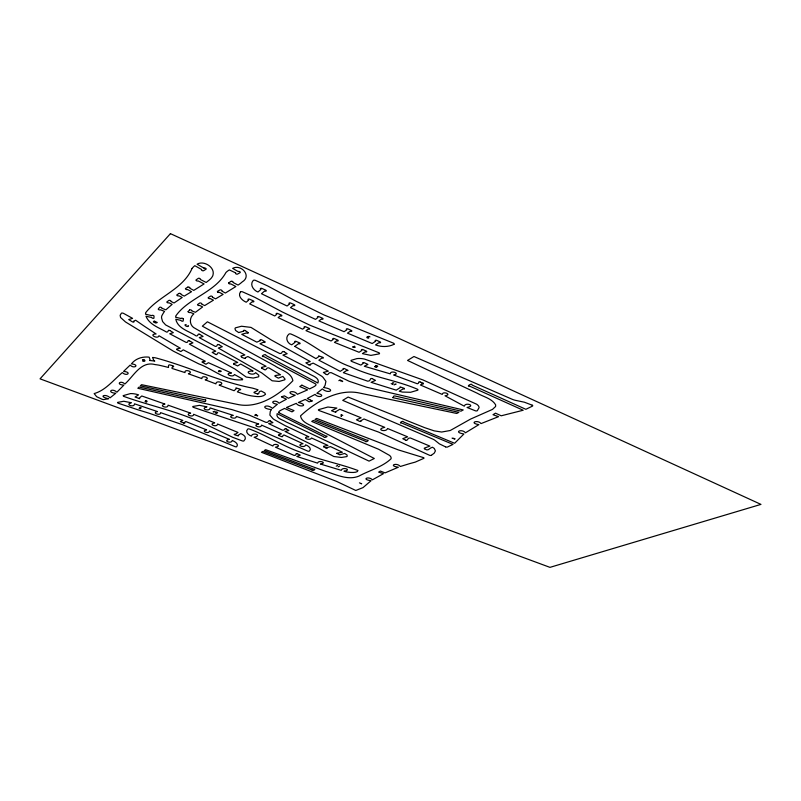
<?xml version="1.0" encoding="UTF-8"?>
<svg xmlns="http://www.w3.org/2000/svg" width="801" height="801" viewBox="0 0 801 801"><rect width="100%" height="100%" fill="white"/><g stroke="black" fill="none" stroke-linecap="round" stroke-linejoin="round"><path stroke-width="1.2" d="M215.249 412.705L215.559 412.165M217.562 412.525L217.572 412.595A3.745 1.532 12.7 0 1 217.201 413.006L217.041 413.066A4.636 1.902 12.7 0 1 216.781 413.166L216.671 413.176M183.339 319.098L183.179 320.901A1.111 0.521 15 0 1 182.057 321.171A1.091 0.511 15 0 1 181.026 320.41L175.779 319.229C177.872 328.78 189.126 331.143 196.175 335.949C198.848 336.2 197.106 333.126 199.589 334.267M205.697 400.059L205.467 401.491L204.505 401.601L139.104 387.053L137.822 388.275L231.869 409.581L248.971 414.988L266.012 422.397C268.946 422.858 267.844 420.004 270.097 420.875M392.931 397.666L458.823 412.335L456.75 413.456L359.749 393.081C338.052 388.235 315.754 401.882 300.495 415.899C301.937 423.258 311.168 424.951 316.635 428.615L374.317 458.502L369.071 461.126L290.863 424.119A168.851 79.73 9.1 0 1 286.087 421.917C283.244 419.924 275.434 418.502 277.126 413.676L323.684 436.715C323.524 438.808 329.862 435.774 325.727 435.964L278.928 412.745M392.971 397.606L393.762 396.084L394.883 395.954L460.986 411.163L463.218 409.942L366.928 387.294L349.096 381.246L331.163 372.635C327.869 372.065 328.871 375.529 326.357 374.528M368.53 337.001L368.47 336.47M142.948 359.609L142.638 361.051A3.645 1.562 15 0 0 143.9 361.391A2.533 1.081 15 0 0 144.751 361.071L144.861 360.921A4.466 1.912 15 0 0 144.921 360.75A2.673 1.141 15 0 0 144.56 360.11M240.42 291.964C237.396 296.3 242.543 300.655 246.227 302.227L248.66 300.115A1.151 0.581 13.8 0 1 248.16 299.234A1.151 0.581 13.8 0 1 249.672 299.244L253.266 300.836A1.141 0.571 13.7 0 1 253.757 301.717A1.141 0.571 13.7 0 1 252.245 301.707L249.702 303.899L274.743 315.984L276.766 314.342A1.121 0.561 12.8 0 1 276.305 313.501A1.121 0.561 12.8 0 1 277.797 313.511L281.291 315.053A1.121 0.561 12.7 0 1 281.732 315.904A1.121 0.561 12.7 0 1 280.25 315.884L278.117 317.596L302.618 329.171L304.67 327.609A1.101 0.551 11.8 0 1 304.25 326.788A1.101 0.551 11.8 0 1 305.732 326.808L309.126 328.3A1.101 0.541 11.7 0 1 309.526 329.121A1.101 0.541 11.7 0 1 308.055 329.101L305.992 330.653L331.053 340.986L333.296 339.394A1.081 0.531 10.8 0 1 332.916 338.593A1.081 0.531 10.8 0 1 334.387 338.613L337.682 340.075A1.081 0.531 10.7 0 1 338.052 340.866A1.081 0.531 10.7 0 1 336.58 340.846L334.438 342.357L359.088 352.28L361.922 350.397A1.071 0.521 9.9 0 1 361.581 349.616A1.071 0.521 9.9 0 1 363.043 349.647L366.257 351.068A1.071 0.521 9.8 0 1 366.588 351.839A1.071 0.521 9.8 0 1 365.126 351.819L362.402 353.621L370.883 355.394L379.253 353.862A1.602 0.781 9.4 0 0 378.803 352.69L310.297 325.386L282.373 312L254.688 297.261L242.683 291.894A1.732 0.881 14.1 0 0 240.46 291.914M145.331 401.141L145.281 401.201A4.596 1.842 14 0 0 145.211 401.391M218.483 371.203L218.523 371.153A2.934 1.292 13.2 0 1 218.703 370.993L219.073 370.863M192.04 268.455C183.169 289.151 158.428 296.19 145.712 312.65A22.748 10.603 15.4 0 0 145.562 314.232L151.86 315.664A1.111 0.521 15.8 0 1 152.971 315.374A1.111 0.521 15.8 0 1 154.022 316.155L153.952 318.027A1.111 0.511 15.7 0 1 152.851 318.297A1.101 0.511 15.7 0 1 151.8 317.536L145.962 316.215C149.427 324.846 159.259 327.709 166.578 332.105C169.081 332.265 167.289 329.351 169.752 330.473M188.185 311.559L189.527 310.047M154.192 321.221L153.672 321.511A10.653 4.896 15.3 0 0 153.532 321.682L153.351 321.882A13.347 6.198 15.6 0 0 155.044 322.633L155.384 322.292M155.044 322.623L155.084 322.593A10.553 4.886 15.6 0 0 155.915 323.003L157.196 322.563A1.232 0.561 15.6 0 0 157.116 322.342L155.805 321.982M254.618 415.148A5.687 2.353 11.8 0 1 254.958 415.218L255.028 415.238A3.184 1.332 11.8 0 0 255.729 415.379L255.829 415.278A8.851 3.675 11.6 0 1 256.38 414.918M294.818 346.402L298.533 343.649A1.081 0.521 11.7 0 0 299.964 343.669A1.081 0.521 11.7 0 0 299.564 342.888L296.24 341.456A1.071 0.521 11.9 0 0 294.798 341.436A1.071 0.521 11.9 0 0 295.219 342.217L291.714 344.82C287.068 343.359 284.826 337.311 288.991 334.077A1.622 0.791 12.1 0 1 291.153 334.107C311.829 342.898 328.7 358.818 350.077 366.548C371.514 377.021 395.574 379.864 417.321 389.176A1.512 0.701 8.1 0 1 417.701 390.207L410.623 392.28L402.322 392.069L399.208 391.208L403.063 388.966L404.455 388.996L404.345 388.385L400.089 386.883L400.079 387.674L396.245 390.157L371.083 382.307L375.509 380.395L372.014 378.533M214.638 411.213L213.406 412.125A3.004 1.232 12.8 0 0 213.216 411.884L213.096 411.794M228.936 282.743L230.838 281.451M352.901 347.334L353.882 346.663A3.985 1.952 10.3 0 0 354.082 346.513L354.653 346.192M178.983 293.426L176.971 294.788A1.141 0.551 15.7 0 0 177.361 295.659A1.141 0.551 15.7 0 0 178.893 295.779L182.217 297.471L174.047 302.978L170.823 301.406A1.141 0.551 15.7 0 0 170.383 300.555A1.141 0.551 15.7 0 0 168.881 300.465L166.988 301.827A1.141 0.541 15.7 0 0 167.439 302.678A1.141 0.541 15.7 0 0 168.931 302.778L172.145 304.34L165.857 309.827L161.672 308.185A1.141 0.541 15.8 0 0 161.011 307.344A1.141 0.541 15.8 0 0 159.609 307.374L158.318 308.946A1.141 0.531 15.8 0 0 158.978 309.777A1.141 0.531 15.8 0 0 160.38 309.747L164.555 311.379L163.895 312.28A71.76 33.812 13.6 0 0 163.274 313.211L161.822 315.764A31.64 14.849 14.7 0 0 161.552 317.857L162.593 321.571L165.647 324.936L215.789 351.188L212.165 352.34L215.569 354.372M422.087 383.889L420.405 385.001L442.232 394.422C442.583 390.658 452.785 394.603 445.026 395.784L464.28 406.187C465.231 401.902 476.365 405.666 467.043 407.479L475.253 410.753A1.492 0.671 6.4 0 0 477.296 410.753L479.078 407.649A11.284 5.136 6.6 0 0 476.695 404.245L422.958 379.944L364.535 359.078A11.815 5.637 9.8 0 0 356.916 358.608L351.198 360.32A1.582 0.751 10.1 0 0 351.779 361.451L360.901 365.096L363.133 363.404L362.723 362.663L363.934 362.583L367.909 364.415L364.305 366.267L390.287 373.857C390.207 369.742 401.211 373.646 393.681 374.978L417.291 383.759C419.514 383.639 417.681 381.126 420.044 381.927M338.843 380.695L339.534 380.245A3.014 1.382 10.2 0 1 339.914 380.044L340.095 380.115M340.635 381.016L341.256 380.615A11.204 5.106 10.3 0 1 342.377 381.086L342.748 381.246A13.557 6.258 10.5 0 1 342.377 381.506L342.187 381.626M374.858 366.427L375.609 366.407M431.399 455.298L434.292 453.076L435.414 450.883L434.282 448.45L432.43 447.218C428.765 448.2 428.555 451.774 424.47 448.75M281.451 396.815L286.438 399.208L279.008 403.243C275.714 398.758 267.624 402.753 277.376 404.295L272.47 408.37C266.493 403.033 259.073 408.2 271.449 409.611A49.141 20.756 10.4 0 0 270.247 411.624L269.877 415.078L272.771 418.462A13.497 5.667 11.2 0 0 274.092 419.514L285.296 425.721L308.886 436.805C300.495 437.226 310.117 441.421 311.499 437.987L327.919 445.426L323.604 446.257L323.674 446.788M187.824 287.148L185.622 288.47A1.171 0.581 15.6 0 0 185.942 289.351A1.171 0.581 15.6 0 0 187.514 289.501L191.529 291.694L184.23 296.11L180.936 294.428A1.131 0.551 15.7 0 0 180.535 293.566A1.131 0.551 15.7 0 0 179.034 293.456M394.092 384.941L395.914 383.859A3.274 1.522 8.6 0 0 396.014 384.15L396.054 384.19M312.2 400.911L310.668 400.16M123.364 395.584L130.403 393.601A10.723 4.275 14.4 0 1 138.563 394.853L135.049 397.016L139.724 398.708L139.404 398.007L141.757 395.974L164.946 404.054C157.627 405.777 168.35 409.281 168.06 405.156L190.648 413.146C183.619 414.467 193.812 418.122 193.642 414.287L214.718 422.848C207.329 424.26 217.461 427.874 217.552 424.009L238.007 432.45L235.334 434.232L234.092 434.252L234.683 434.803L238.358 435.934L238.167 435.303L240.761 433.581A10.063 3.985 11.9 0 1 245.146 436.996L245.286 438.948L243.894 440.92A1.322 0.521 11.7 0 1 242.142 440.86L232.851 437.376L206.358 424.63A339.884 104.3 13.9 0 0 196.395 420.435C173.036 410.272 147.955 405.096 124.085 396.505A1.432 0.571 14.6 0 1 123.334 395.604M336.23 466.152L337.621 465.421M338.122 466.873L339.514 466.142M301.887 385.161L299.754 386.583L307.594 389.877L297.361 394.302C294.127 389.226 283.784 392.48 295.229 395.203L288.4 398.267L284.425 395.874L281.572 396.765M454.177 439.308L455.148 438.828M245.356 357.717L247.869 356.515L266.032 366.287L261.506 367.419L261.687 368.12M312.07 400.961L309.156 401.842L305.251 399.459L298.383 402.472C309.837 405.246 299.404 408.18 296.29 403.354L286.448 407.519L294.017 410.593L292.015 411.874L284.495 408.41C283.023 409.461 277.577 411.113 278.858 412.715M310.327 364.365L313.121 363.103L328.31 371.153L323.364 372.445L326.277 374.478M393.892 344.38C388.195 347.133 381.416 347.123 375.539 344.911L378.923 342.658A1.091 0.541 9.4 0 0 380.415 342.678A1.091 0.541 9.4 0 0 380.095 341.887L376.85 340.415A1.091 0.541 9.6 0 0 375.349 340.395A1.091 0.541 9.6 0 0 375.679 341.196L372.195 343.519L347.484 333.146L350.187 331.244A1.101 0.551 10.4 0 0 351.689 331.254A1.101 0.551 10.4 0 0 351.329 330.443L347.994 328.931A1.111 0.561 10.5 0 0 346.493 328.921A1.111 0.561 10.5 0 0 346.853 329.742L344.08 331.704L318.948 320.911L321.391 319.078A1.121 0.571 11.4 0 0 322.903 319.088A1.121 0.571 11.4 0 0 322.503 318.247L318.858 316.615A1.121 0.571 11.6 0 0 317.506 316.725A1.121 0.571 11.6 0 0 317.957 317.526L315.514 319.379L290.503 307.634L293.146 305.521A1.141 0.581 12.5 0 0 294.668 305.531A1.141 0.581 12.5 0 0 294.227 304.65L290.703 303.058A1.141 0.581 12.6 0 0 289.171 303.048A1.141 0.581 12.6 0 0 289.612 303.929L287.068 306.002L261.476 293.727L264.62 291.033A1.161 0.601 13.5 0 0 266.152 291.033A1.161 0.601 13.5 0 0 265.662 290.122L262.037 288.48A1.171 0.601 13.7 0 0 260.485 288.48A1.171 0.601 13.7 0 0 260.986 289.391L257.952 292.025C253.557 290.352 249.431 284.725 253.206 280.5A1.762 0.911 14 0 1 255.579 280.45L267.714 285.967L295.849 301.126L324.055 314.993L393.541 343.188A1.622 0.811 9 0 1 393.942 344.35M260.525 340.545L256.831 342.157L241.722 334.317L246.438 332.956A1.081 0.511 13.3 0 0 247.899 333.226A1.081 0.511 13.3 0 0 247.99 332.505M203.564 361.962L205.336 361.221L183.269 349.827L180.866 351.549L177.151 349.767M301.897 385.171L309.687 388.906C311.409 387.694 317.106 385.952 315.944 384.12L263.909 356.615C259.194 356.976 266.182 352.83 266.102 355.574L317.887 383.028C320.24 377.762 311.739 375.709 308.635 373.506A153.261 62.878 12.6 0 0 303.419 370.923L207.399 321.802L202.353 326.167L274.813 365.817C280.981 370.122 291.314 372.325 292.896 380.705C279.229 395.003 257.962 409.151 237.126 404.345L141.557 384.69L140.345 385.842L205.717 399.999M145.832 400.8L145.892 400.78A1.462 0.581 14.1 0 1 146.343 400.77L146.393 400.78A5.527 2.203 14.1 0 1 146.783 400.87L147.064 401.641A2.803 1.121 14.1 0 1 146.683 401.621A2.263 0.911 14.1 0 1 146.243 401.511L145.532 401.041M215.649 412.145L216.1 412.004A1.672 0.681 12.6 0 1 216.45 411.964A1.472 0.601 12.6 0 1 216.991 412.104L217.211 412.185A2.493 1.021 12.7 0 1 217.471 412.345L217.502 412.365M327.158 447.609L330.463 446.588L342.377 452.235L336.861 453.276M367.389 336.851L366.998 337.001A3.675 1.832 10 0 1 366.798 337.281L366.828 337.391A1.222 0.611 9.8 0 0 367.068 337.682L367.679 338.012A2.073 1.031 9.8 0 0 368.22 338.142L368.71 338.092M340.926 416.12L341.426 416.079M219.534 370.703L220.966 371.023A2.123 0.941 13.2 0 1 221.126 371.183A3.294 1.452 13.3 0 1 221.176 371.404L220.505 371.654A1.952 0.861 13.2 0 1 220.045 371.594L219.204 371.073M341.386 416.089L341.406 416.089A1.272 0.551 9.9 0 0 341.596 415.829L341.346 415.158M242.232 379.724C226.303 381.676 213.186 369.091 198.888 363.924L173.487 351.238L125.497 321.942L120.571 317.486L120.13 315.274L121.422 313.191A1.662 0.751 16.4 0 1 123.604 313.411L132.616 318.377L128.691 319.539L132.355 321.822A1.111 0.501 16 0 0 133.937 321.942L133.547 321.241L135.629 320.22L137.402 321.461A701.265 496.59 -1 0 0 145.171 326.778L156.105 333.967C147.714 334.197 158.107 339.664 158.968 335.749L180.305 348.205L176.741 348.966L176.971 349.687M361.111 483.714L361.261 483.704A2.663 1.011 8.9 0 1 361.692 483.724L359.439 482.863M216.4 413.196L216.19 413.176A1.222 0.501 12.6 0 1 215.619 412.986L215.289 412.795M146.403 402.042L145.802 401.892A1.322 0.531 14.1 0 1 145.412 401.701L145.321 401.631M187.434 326.468L186.573 326.267A2.753 1.292 14.8 0 1 185.732 325.907L184.931 325.036A1.362 0.641 14.8 0 1 186.273 324.765M454.467 438.568L453.176 438.327M354.813 347.504L352.84 346.643M153.632 360.27L154.773 361.071L149.537 360.44L150.077 359.799L149.136 357.146C142.458 356.395 135.639 358.488 131.414 363.884C140.175 364.635 134.248 369.451 130.152 365.086L123.564 371.404C132.265 372.065 126.738 376.961 122.353 372.575C113.472 379.994 105.632 390.367 94.158 393.581L96.681 396.715L102.218 399.319A5.627 2.203 14.9 0 0 103.669 399.599L108.495 398.728C97.301 396.275 106.072 393.321 110.027 397.847L115.755 393.291C106.283 392.5 112.01 387.454 116.886 392.22L123.845 385.151C115.324 384.59 120.49 379.734 124.906 383.989C133.677 376.21 140.936 360.71 155.094 364.585A28.516 12.005 14.3 0 1 159.069 365.186L164.515 366.468A54.828 22.618 14.1 0 1 166.538 366.968L168.53 367.489C168.22 364.425 168.651 364.235 172.876 365.927M453.076 438.307L452.365 438.177A12.546 5.317 7.1 0 0 452.054 438.127M368.47 337.001L368.24 336.911A1.252 0.621 9.8 0 0 367.539 336.8M183.789 423.068C185.972 423.749 183.789 421.787 185.842 421.536L206.648 429.897C199.86 431.028 209.622 434.502 209.441 431.028L229.486 439.369C221.877 440.65 231.99 444.295 232.2 440.48C234.433 441.321 239.159 443.824 236.726 446.708A1.302 0.501 11.8 0 1 235.063 446.658L182.918 424.84L149.076 413.226A309.977 95.289 13.4 0 0 138.062 409.832L118.388 403.283A1.402 0.551 14.5 0 1 117.617 402.392L123.795 401.251L131.344 402.743C124.085 404.585 134.878 408.079 134.488 403.824L157.507 411.574C150.838 412.825 161.081 416.36 160.59 412.635L182.888 420.425L180.325 421.596L183.789 423.068M172.976 365.957C175.299 366.958 171.154 366.658 172.025 368.45L185.021 372.595C183.86 368.44 194.783 371.884 188.375 373.777L201.882 378.643C201.111 374.508 211.774 378.182 205.156 379.814L215.95 383.909C215.649 379.544 226.803 383.238 219.114 385.131L234.142 390.738L236.225 388.685L235.874 387.914L240.14 389.136L240.721 389.717L239.439 389.817L237.356 391.869L242.753 393.661A65.281 29.607 12.3 0 0 244.395 394.172A36.215 16.04 12.3 0 0 247.319 395.003L249.501 395.504A25.141 11.034 12.3 0 0 251.764 395.934C256.24 396.535 261.897 397.686 265.501 394.342L264.821 392.981L261.216 391.018C257.542 391.218 260.055 394.613 257.451 393.932M297.161 453.696C294.888 453.016 297.241 455.479 294.157 455.439L275.454 447.188C283.274 445.957 273.461 442.312 272.901 446.027L254.137 437.266C262.958 435.303 252.125 431.849 251.464 436.104C248.65 435.333 244.675 431.749 247.789 429.026A1.352 0.551 11.8 0 1 249.612 429.066C267.384 435.724 283.354 446.437 301.416 452.525C319.759 460.094 339.444 463.549 357.957 470.517C357.997 473.571 346.743 472.45 343.979 471.228C352.75 469.917 342.337 466.412 341.246 470.337L320.39 464.019C328.16 462.868 318.267 459.594 317.556 463.138L296.831 456.46L300.285 455.128L297.181 453.686M281.572 436.585C283.754 437.286 281.782 435.113 284.065 435.003L303.018 443.724C294.898 444.976 304.971 448.67 305.622 444.855C307.964 445.586 312.25 448.57 309.376 451.103A1.312 0.521 10.3 0 1 307.704 451.103L254.938 427.964L193.462 407.369A1.402 0.571 13.2 0 1 192.841 406.497L199.419 405.336L206.988 406.838C199.109 408.68 210.092 412.195 210.112 407.909L233.251 415.379C225.982 416.68 236.365 420.285 236.345 416.41L258.673 423.989C251.053 425.311 261.306 429.006 261.567 425.111L281.411 433.822L278.398 434.933L278.728 435.484M422.087 383.889L423.489 383.879L423.148 383.178M405.857 440.24C408.25 440.87 406.938 437.817 410.292 437.947L429.847 446.097L424.25 448.19L424.47 448.74M372.004 378.533C369.371 377.762 371.294 381.286 367.719 381.196L343.349 372.665L346.503 370.603L348.045 370.473L344.45 368.56L343.038 368.53L343.379 369.261L340.235 371.334L318.848 360.19L321.912 358.067L323.324 358.087L323.123 357.426L318.588 355.814L318.698 356.675L315.944 358.608L294.798 346.402M218.983 371.824L218.463 371.434M257.421 393.922C250.282 391.709 255.95 392.67 258.082 389.837A36.435 15.439 12.2 0 0 255.259 388.926A39.489 16.691 12.2 0 0 252.165 388.044C218.933 381.576 188.195 366.498 155.654 357.877A21.787 9.312 14.6 0 0 152.631 357.436L153.622 360.27M278.798 435.514L281.541 436.565M420.235 382.027L422.928 383.108M341.456 414.808L341.216 414.718A1.842 0.801 9.8 0 0 341.246 414.968L341.236 414.968M405.847 440.24L402.763 438.688L407.599 436.825L387.554 428.495C386.222 432.86 374.808 429.396 384.77 427.354L363.994 418.953L360.69 420.855L360.991 421.456L359.699 421.416L356.435 419.794L361.131 417.802L339.844 409.211L335.809 411.664L335.879 412.375L331.504 410.743L336.851 408.059L327.879 407.018L318.568 409.661A1.432 0.621 10.4 0 0 319.068 410.553L378.553 432.069L429.486 455.258A1.342 0.551 7.6 0 0 431.349 455.328M341.526 414.838L342.788 415.349M532.074 405.146L524.395 402.212L515.033 400.24A20.055 9.422 5.1 0 1 512.41 399.379L413.947 356.505L407.539 360.45L477.346 393.291C483.444 396.835 491.834 398.417 495.659 404.875L495.589 406.497L492.505 409.391L470.547 419.093L450.242 430.507L441.661 432.039L434.172 430.858L424.78 427.704L348.115 397.056L342.728 400.37L432.87 439.118A17.692 7.439 7.8 0 1 434.763 440.16L439.379 443.864L445.586 446.878M392.62 384.26L392.87 384.34A1.972 0.911 8.8 0 0 392.8 384.049M340.175 380.155L340.595 380.325A7.83 3.584 10.3 0 1 341.246 380.615M393.922 382.938L393.651 382.818A1.522 0.711 8.8 0 0 393.301 382.748L393.281 382.748A1.171 0.541 8.8 0 0 392.72 382.788A1.362 0.641 8.7 0 0 392.52 383.078L392.64 383.649M286.007 428.845C283.794 427.964 285.406 430.628 282.523 430.217L268.675 423.629L272.941 422.628L270.177 420.925M391.168 383.629L392.49 384.2M139.074 408.28L139.374 408.4A5.457 2.153 14.1 0 0 139.704 408.52L139.945 408.61A6.568 2.573 14.1 0 1 140.265 408.72M369.942 336.881L368.79 336.35M189.366 340.775C186.773 339.694 189.076 342.598 186.232 342.468L169.712 333.757L173.336 332.655L169.852 330.533M215.609 354.402C218.012 355.464 216.35 352.59 218.863 352.74L237.717 362.463L233.652 363.454L233.832 364.155M326.017 447.999L327.249 448.149L327.188 447.629M218.793 344.62C216.31 343.529 218.122 346.653 215.319 346.412L199.229 337.611L203.094 336.44L199.689 334.317M283.874 351.629C281.331 350.538 282.853 353.922 279.819 353.541L259.985 343.719L263.459 342.217A1.061 0.501 12.7 0 0 264.911 342.357A1.061 0.501 12.7 0 0 264.73 341.616M309.056 364.936L310.488 365.076L310.337 364.365M228.786 282.843A1.161 0.591 14.7 0 0 229.146 283.744A1.161 0.591 14.7 0 0 230.708 283.844L235.874 286.528L225.361 293.036L221.757 291.033A1.171 0.591 14.7 0 0 221.456 290.132A1.171 0.591 14.7 0 0 219.854 289.982L217.592 291.314A1.161 0.581 14.8 0 0 217.892 292.195L218.092 292.295M203.554 361.952L201.942 361.992L205.947 364.265L208.42 362.703L231.479 373.036C222.818 373.206 233.211 378.342 234.413 374.498L242.142 378.753A1.492 0.661 12.6 0 1 242.292 379.704M264.45 369.651C266.933 370.693 265.632 367.359 268.826 367.839L280.51 374.778L274.993 375.569L274.983 376.27L278.307 378.142L282.893 376.42L285.046 379.093A6.668 3.004 11.8 0 1 284.705 379.824L279.138 381.456L272.14 380.785L261.647 372.845L218.293 348.045L222.298 346.713L218.943 344.71M310.518 400.1L307.264 398.518L315.093 394.372C318.257 398.838 327.339 395.304 316.866 393.261L322.392 388.885C328.3 394.452 336.871 389.446 323.614 387.524A53.667 24.37 12 0 0 325.116 385.281L325.917 381.346L323.103 377.441A14.568 6.648 11 0 0 321.742 376.22L309.697 368.84L282.883 355.063L287.179 353.732L283.904 351.639M286.137 428.915L288.901 430.477L285.076 431.449L318.077 447.789L333.787 456.5L341.436 457.471L346.743 456.6A5.076 2.033 9.5 0 0 347.244 455.979L346.973 454.918L344.68 453.446L339.724 454.818L336.841 453.286M323.784 446.838L325.987 447.979M241.451 356.845C241.221 357.176 246.698 359.749 245.396 357.747M308.926 364.855L305.862 362.823L310.257 361.561L271.219 339.944L250.983 327.399L241.522 326.237L235.414 327.849A6.298 3.014 13.5 0 0 234.993 328.831L235.594 330.453L238.698 332.585L243.834 331.093A1.091 0.521 13.4 0 1 243.854 330.322A1.091 0.521 13.4 0 1 245.366 330.623M233.902 364.185L237.607 365.947L240.62 364.004L253.106 371.043C241.952 370.833 252.756 376.83 255.639 372.665L258.723 375.148L258.843 376.24A5.977 2.673 12.4 0 1 258.453 376.87L253.276 378.052L246.217 377.051L234.833 368.981L189.306 344.09L192.951 342.878L189.507 340.856M261.857 368.2L264.34 369.581M204.035 268.155L197.066 264.21C203.644 260.135 215.139 267.083 213.006 274.993A31.159 15.83 16.2 0 1 212.495 276.345L211.434 277.937A57.752 29.337 17.1 0 1 209.431 279.899L206.187 282.473L200.21 279.409A1.171 0.591 15.6 0 0 199.789 278.488A1.171 0.591 15.6 0 0 198.227 278.398L196.145 279.869A1.161 0.581 15.6 0 0 196.565 280.791A1.161 0.581 15.6 0 0 198.117 280.881L204.105 283.934L193.752 290.393L189.727 288.19A1.181 0.581 15.6 0 0 189.376 287.289A1.181 0.581 15.6 0 0 187.794 287.138M264.6 341.546L261.837 339.964A1.061 0.501 12.8 0 0 260.315 339.764A1.061 0.501 12.8 0 0 260.485 340.525M241.241 356.755L241.021 356.034L244.896 354.963C228.445 346.062 211.494 338.062 195.394 328.53C189.206 325.917 188.816 317.777 193.892 313.812L190.227 312.37A1.131 0.541 15.1 0 1 188.806 312.39A1.131 0.541 15.1 0 1 188.155 311.549M245.386 330.633L248.01 332.495M376.33 366.698L376.41 366.758A3.945 1.882 9.4 0 1 376.58 366.908A1.151 0.551 9.4 0 1 376.54 367.098L375.989 367.238A1.622 0.771 9.4 0 1 375.619 367.148L374.718 366.688M375.539 366.167L375.529 365.767A4.936 2.353 9.2 0 1 375.699 365.646L376.2 365.576A2.143 1.021 9.4 0 1 376.75 365.697L376.881 365.747A2.723 1.302 9.4 0 1 377.431 366.007L377.631 366.137A1.111 0.531 9.3 0 1 377.712 366.327L377.511 366.548A1.091 0.521 9.3 0 1 377.221 366.658L377.121 366.678A3.725 1.782 9.4 0 1 376.73 366.678M354.783 346.603L354.883 347.334M155.644 321.932L154.893 321.331A1.502 0.691 15.6 0 0 154.172 321.201M532.194 405.166A1.522 0.701 4.9 0 1 532.415 406.147L525.856 409.301L472.179 385.081C472.24 382.367 465.221 386.963 469.947 386.282L523.183 410.242L501.226 415.799L495.499 413.176L493.005 414.708L498.542 416.66L480.99 423.609C478.037 419.344 468.295 422.848 478.888 424.64L465.471 432.79C461.957 428.295 452.665 432.22 463.929 433.982L454.608 443.273L403.724 422.067C403.504 419.684 397.686 423.709 401.832 423.078L453.016 444.365L447.499 447.018A1.382 0.581 7.2 0 1 445.726 446.938M192.05 268.455A46.638 23.8 14.5 0 1 194.823 265.682L201.712 269.567A1.202 0.611 15.7 0 0 202.032 270.508A1.202 0.611 15.7 0 0 203.654 270.668L205.947 269.256A1.212 0.621 15.6 0 0 205.637 268.295A1.212 0.621 15.6 0 0 203.995 268.145M230.938 281.361A1.171 0.601 14.6 0 1 232.52 281.451A1.171 0.601 14.6 0 1 232.881 282.373L238.067 285.076L239.239 284.285A82.343 42.573 17 0 0 242.262 281.862C252.165 276.075 241.091 263.689 232.64 268.375L238.157 271.549A1.212 0.631 14.7 0 1 239.769 271.689A1.212 0.631 14.7 0 1 240.06 272.64L237.637 274.042A1.191 0.621 14.7 0 1 236.025 273.892A1.191 0.621 14.7 0 1 235.744 272.951L229.366 269.897A39.189 20.205 13.7 0 0 227.033 271.529A36.225 18.693 13.8 0 0 225.932 272.53C214.858 292.555 188.385 297.982 175.84 315.884A46.188 21.947 14 0 0 175.669 317.286L181.196 318.538A1.111 0.521 15.1 0 1 182.328 318.257A1.111 0.521 15.1 0 1 183.359 319.028M217.892 292.195A1.161 0.581 14.8 0 0 219.454 292.345L223.119 294.378L215.599 298.853L212.365 297.181A1.141 0.571 14.9 0 0 211.995 296.3A1.141 0.571 14.9 0 0 210.463 296.19L208.44 297.491A1.131 0.561 14.9 0 0 208.701 298.413A1.131 0.561 14.9 0 0 210.232 298.533L213.426 300.185L204.676 305.582L201.562 304.05A1.131 0.551 15 0 0 201.161 303.189A1.131 0.551 15 0 0 199.649 303.088L197.677 304.46A1.131 0.551 15 0 0 198.077 305.311A1.131 0.551 15 0 0 199.589 305.411L202.643 306.923L195.424 312.31L191.619 310.808A1.131 0.541 15.1 0 0 190.988 309.967A1.131 0.541 15.1 0 0 189.577 309.997M376.22 366.598A1.992 0.951 9.3 0 1 375.839 366.447M140.015 407.339A2.103 0.821 14.1 0 1 140.876 407.619A2.233 0.881 14.1 0 1 141.226 407.799L140.576 408.33A2.333 0.921 14.1 0 1 139.744 408.079M255.719 415.379A7.359 3.074 11.8 0 0 256.63 415.589L257.101 415.689A9.482 3.915 11.7 0 1 257.562 415.789M257.682 415.739A9.842 4.125 11.6 0 1 257.371 415.539L257.061 415.329A6.688 2.773 11.9 0 0 256.4 414.928A2.493 1.041 11.8 0 0 256.05 414.678L255.909 414.588A4.335 1.812 11.8 0 1 255.679 414.437M188.125 325.496A1.432 0.671 14.8 0 1 187.444 326.488M143.049 359.629A6.318 2.723 15 0 0 143.419 359.739L144.14 359.969A1.432 0.611 15 0 1 144.46 360.12M311.929 469.947C312.981 471.679 316.886 468.505 313.511 469.036L264.25 450.552L265.662 449.691L325.637 471.378C336.19 474.562 347.904 480.68 358.938 476.104C369.451 470.377 382.357 467.043 391.118 458.723L391.028 457.191L389.777 455.539L378.683 449.291L311.739 421.446L313.371 420.445L365.056 441.061C365.346 443.253 370.743 439.579 366.768 440.129L315.003 419.444L316.655 418.432L398.237 449.872L423.529 457.641A1.312 0.531 7.7 0 1 423.739 458.382L415.228 462.127A305.822 102.378 4.1 0 0 408.62 463.949L400.34 466.492C396.825 462.087 387.684 465.731 398.367 467.223L385.091 472.88L380.395 471.068L378.633 472.119L383.439 473.691L372.405 479.839C368.67 475.724 360.73 479.399 371.063 480.71L363.033 487.609L355.804 490.472L336.37 481.301L261.436 452.285L262.838 451.424L311.929 469.947M170.433 233.642L40.05 378.843L549.967 567.358L760.95 504.39L170.433 233.642"/></g></svg>
